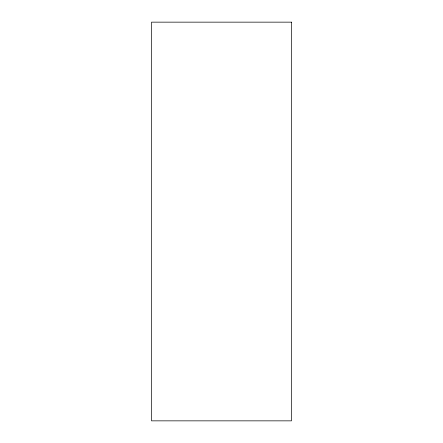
<?xml version="1.0" encoding="UTF-8"?>
<svg xmlns="http://www.w3.org/2000/svg" width="443" height="443" viewBox="0 0 443 443"><rect width="100%" height="100%" fill="white"/><g stroke="black" fill="none" stroke-linecap="round" stroke-linejoin="round"><path stroke-width="0.66" d="M291.483 22.15L151.517 22.15L151.517 420.85L291.483 420.85L291.483 22.15"/></g></svg>
